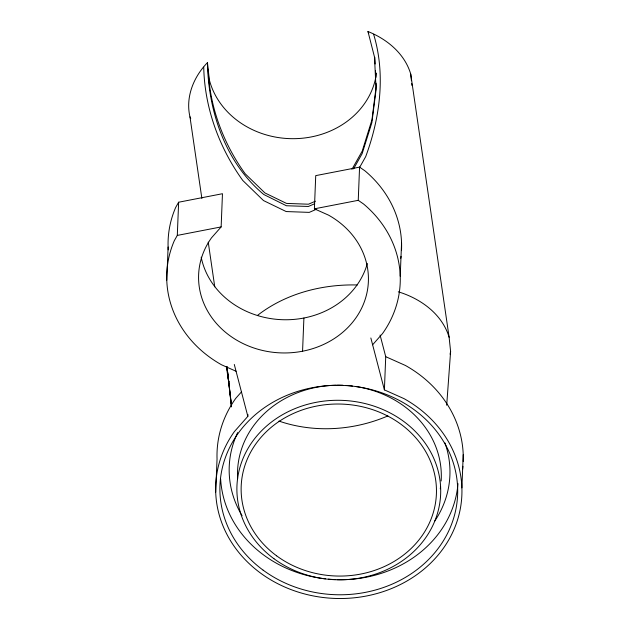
<?xml version="1.0" encoding="UTF-8"?>
<svg xmlns="http://www.w3.org/2000/svg" width="630" height="630" viewBox="0 0 630 630"><rect width="100%" height="100%" fill="white"/><g stroke="black" fill="none" stroke-linecap="round" stroke-linejoin="round"><path stroke-width="0.94" d="M166.777 280.192L168.108 246.999M236.069 371.267L221.571 364.801A116.802 102.84 2.3 0 1 174.313 240.684L177.298 235.415L178.636 202.222L222.469 193.717L221.138 226.918L211.499 237.833A84.948 74.789 2.3 0 0 238.463 341.169A84.948 74.789 2.3 0 0 355.501 318.473A84.948 74.789 2.3 0 0 328.537 215.137L314.401 208.829L315.732 175.628L359.572 167.131L364.888 170.793A116.802 102.84 2.3 0 1 401.499 250.598M215.704 492.203L217.043 459.002A123.173 108.447 2.3 0 1 235.722 398.388L241.487 391.868M370.849 337.979L384.394 389.883L404.106 398.68A123.173 108.447 2.3 0 1 443.205 548.51A123.173 108.447 2.3 0 1 273.491 581.419A123.173 108.447 2.3 0 1 234.391 431.589L247.834 416.359L247.913 414.406M302.565 351.217L303.904 318.024M372.621 344.783L382.505 333.593A116.802 102.84 2.3 0 0 363.549 203.986L358.242 200.324L359.572 167.131M384.394 389.883L385.725 356.682L380.087 335.073M400.223 276.105L401.562 242.912M461.892 487.896L463.223 454.695M446.694 405.224L450.608 351.485L449.119 337.247L410.728 74.049C404.688 53.66 387.143 39.217 367.967 31.5L374.496 57.023L376.086 89.547L371.865 122.669L362.124 153.681L353.548 168.871M450.08 354.21L450.608 351.485M351.957 169.32L362.226 151.09L371.976 119.755L376.228 86.003L376.094 83.129M359.423 167.769L365.683 156.665C380.055 117.944 385.82 74.316 373.614 34.256M178.636 202.222L175.652 207.49A116.802 102.84 2.3 0 0 168.249 249.874M376.488 73.127A84.948 74.789 2.3 0 1 296.895 138.608A84.948 74.789 2.3 0 1 209.349 79.931L207.467 62.622C193.678 76.781 185.307 97.099 189.969 116.865L201.868 198.442M257.709 315.236C285.721 293.541 322.15 284.067 357.273 284.981M315.394 201.214L308.472 204.207L286.5 203.411L264.923 192.938L245.188 173.786C223.319 143.459 209.522 106.785 208.191 69.3M314.472 203.836L308.385 206.467L286.406 205.75L263.828 194.528C225.477 162.768 208.207 111.179 207.467 62.622M316.236 209.357L309.243 212.381L286.177 211.554L263.513 200.576L242.794 180.495C219.106 147.664 204.577 107.801 203.734 67.197M387.915 415.894C353.871 430.589 314.142 433.18 278.925 421.068M177.298 235.415L221.138 226.918M314.401 208.829L358.242 200.324M398.278 291.808C420.627 298.557 442.166 314.055 449.119 337.247M385.725 356.682L405.437 365.479A123.173 108.447 2.3 0 1 463.215 461.459M189.969 116.865L190.732 118.653M229.123 381.851L228.359 380.063L226.375 366.463M367.967 31.5L368.731 33.303M234.289 364.463L247.834 416.359M208.239 242.148L214.759 286.823M231.478 406.311L226.973 366.77L231.517 405.562M226.981 366.802L231.438 406.862M410.728 74.049L411.422 80.695M411.721 83.546L411.918 85.444M374.826 57.306L375.157 64M375.48 70.694L375.811 77.388M462.916 466.302A123.173 108.447 2.3 0 1 462.617 469.2M401.019 256.363A116.802 102.84 2.3 0 1 400.774 258.276M367.329 263.466A84.948 74.789 2.3 0 1 282.051 319.693A84.948 74.789 2.3 0 1 201.19 257.166M444.969 442.945A110.431 97.233 2.3 0 1 434.834 520.947M242.085 515.718A110.431 97.233 2.3 0 1 237.66 432.605M440.551 486.864A101.934 89.751 2.3 0 1 440.26 488.793M237.628 478.69A101.934 89.751 2.3 0 1 336.341 385.206M337.286 385.19A101.934 89.751 2.3 0 1 342.996 385.276M345.862 385.434A101.934 89.751 2.3 0 1 352.517 386.056M356.273 386.584A101.934 89.751 2.3 0 1 441.158 481.005M457.994 483.643A118.92 104.706 2.3 0 1 337.16 579.647M335.215 579.584A118.92 104.706 2.3 0 1 328.403 579.135M325.489 578.844A118.92 104.706 2.3 0 1 220.642 478.989M263.127 570.15A118.92 104.706 2.3 0 0 456.057 508.434A118.92 104.706 2.3 0 0 297.21 391.561A118.92 104.706 2.3 0 0 263.127 570.15M273.94 558.708A101.934 89.751 2.3 0 0 439.307 505.811A101.934 89.751 2.3 0 0 303.148 405.633A101.934 89.751 2.3 0 0 273.94 558.708M276.641 555.841A97.689 86.011 2.3 0 0 435.117 505.15A97.689 86.011 2.3 0 0 304.636 409.146A97.689 86.011 2.3 0 0 276.641 555.841"/></g></svg>
